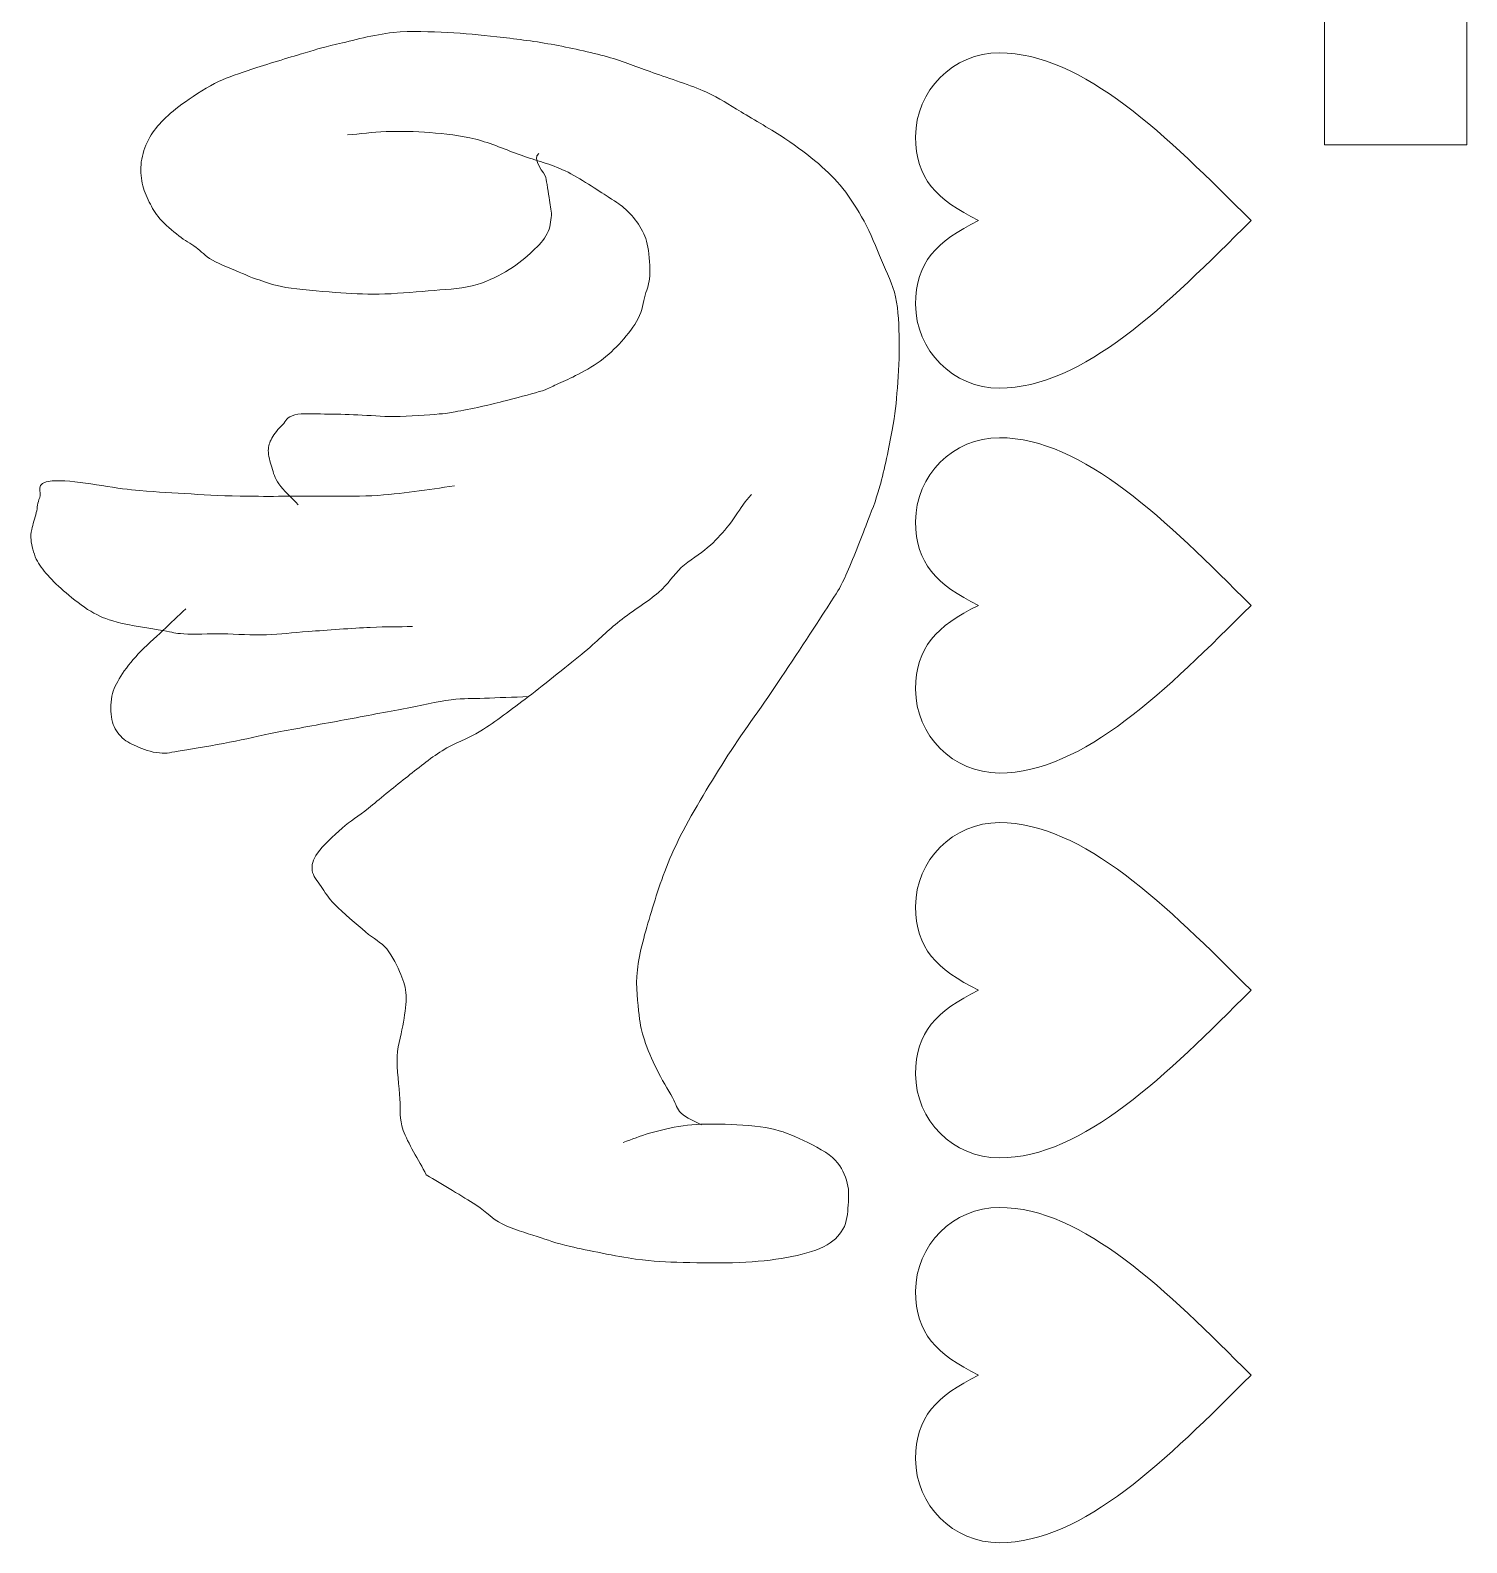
# Model space of a CAD drawing. Header units: millimetres. Extents: x -284 to 196, y -129 to 171.
# Drawn here: x -4.96 to 22.8, y 95.24 to 124.49 of the extents above; entities that cross this region are included whole.
import ezdxf

# ---------------------------------------------------------------- set-up
doc = ezdxf.new("R2010")
doc.units = ezdxf.units.MM
doc.header["$MEASUREMENT"] = 0
doc.layers.add('Camada 1', color=7, linetype='Continuous')

msp = doc.modelspace()

# ---------------------------------------------------------------- linework, layer by layer
at = {"layer": 'Camada 1', "color": 240, "lineweight": 9}
msp.add_open_spline([(22.796, 122.2727), (22.796, 122.2727), (22.796, 126.9131), (22.796, 126.9131), (22.796, 126.9131), (22.796, 126.9131), (20.046, 126.9131), (20.046, 126.9131), (20.046, 126.9131), (20.046, 126.9131), (20.046, 122.2727), (20.046, 122.2727), (20.046, 122.2727), (20.046, 122.2727), (22.796, 122.2727), (22.796, 122.2727), (22.796, 122.2727), (22.796, 122.2727), (22.796, 122.2727), (22.796, 122.2727)], degree=3, knots=[0, 0, 0, 0, 0.1666667, 0.1666667, 0.1666667, 0.1666667, 0.3333333, 0.3333333, 0.3333333, 0.3333333, 0.5, 0.5, 0.5, 0.5, 0.6666667, 0.6666667, 0.6666667, 0.6666667, 1, 1, 1, 1], dxfattribs=at)
at = {"layer": 'Camada 1', "color": 250, "lineweight": 9}
for points, knots in [([(4.866, 122.1037), (4.7063, 122.0021), (4.9906, 121.709), (5.0019, 121.6365), (5.0019, 121.6365), (5.0132, 121.564), (5.0528, 121.3304), (5.0698, 121.2015), (5.0698, 121.2015), (5.0868, 121.0727), (5.1151, 120.9791), (5.1038, 120.8632), (5.1038, 120.8632), (5.0924, 120.7473), (5.0704, 120.6254), (5.0019, 120.5089), (5.0019, 120.5089), (4.9333, 120.3925), (4.8268, 120.2866), (4.6962, 120.1709), (4.6962, 120.1709), (4.5657, 120.0552), (4.4093, 119.9224), (4.2208, 119.8168), (4.2208, 119.8168), (4.0323, 119.7114), (3.8323, 119.607), (3.5755, 119.5435), (3.5755, 119.5435), (3.3187, 119.48), (3.0268, 119.4741), (2.7265, 119.4475), (2.7265, 119.4475), (2.4262, 119.4209), (2.0774, 119.3889), (1.7756, 119.3838), (1.7756, 119.3838), (1.4738, 119.3786), (1.2273, 119.3949), (0.9267, 119.4166), (0.9267, 119.4166), (0.6261, 119.4383), (0.2233, 119.4735), (-0.0242, 119.514), (-0.0242, 119.514), (-0.2718, 119.5545), (-0.4009, 119.6119), (-0.5416, 119.6568), (-0.5416, 119.6568), (-0.6823, 119.7016), (-0.7151, 119.7181), (-0.8658, 119.7822), (-0.8658, 119.7822), (-1.0164, 119.8463), (-1.2951, 119.9561), (-1.4456, 120.0411), (-1.4456, 120.0411), (-1.5961, 120.126), (-1.6531, 120.2094), (-1.7611, 120.2876), (-1.7611, 120.2876), (-1.8692, 120.3657), (-1.9772, 120.4174), (-2.0938, 120.5099), (-2.0938, 120.5099), (-2.2104, 120.6024), (-2.3642, 120.7317), (-2.4598, 120.8413), (-2.4598, 120.8413), (-2.5553, 120.9509), (-2.6075, 121.0499), (-2.6644, 121.1644), (-2.6644, 121.1644), (-2.7214, 121.279), (-2.7753, 121.3983), (-2.8009, 121.528), (-2.8009, 121.528), (-2.8264, 121.6575), (-2.8379, 121.7994), (-2.8179, 121.9398), (-2.8179, 121.9398), (-2.798, 122.0803), (-2.7471, 122.238), (-2.6815, 122.3677), (-2.6815, 122.3677), (-2.6159, 122.4974), (-2.534, 122.6001), (-2.4257, 122.7148), (-2.4257, 122.7148), (-2.3173, 122.8295), (-2.2043, 122.9297), (-2.0334, 123.0536), (-2.0334, 123.0536), (-1.8625, 123.1776), (-1.6171, 123.3473), (-1.4024, 123.457), (-1.4024, 123.457), (-1.1875, 123.5666), (-1.0302, 123.6127), (-0.7541, 123.7067), (-0.7541, 123.7067), (-0.4781, 123.8008), (-0.0322, 123.9364), (0.2521, 124.021), (0.2521, 124.021), (0.5364, 124.1056), (0.6517, 124.144), (0.9514, 124.2142), (0.9514, 124.2142), (1.2511, 124.2844), (1.6816, 124.403), (2.0474, 124.4415), (2.0474, 124.4415), (2.4131, 124.4801), (2.765, 124.4545), (3.1001, 124.4407), (3.1001, 124.4407), (3.4352, 124.427), (3.7166, 124.3974), (4.051, 124.3595), (4.051, 124.3595), (4.3853, 124.3216), (4.7462, 124.2786), (5.1038, 124.2137), (5.1038, 124.2137), (5.4613, 124.1489), (5.8607, 124.0632), (6.1905, 123.9713), (6.1905, 123.9713), (6.5203, 123.8794), (6.7565, 123.7776), (7.0734, 123.6646), (7.0734, 123.6646), (7.3904, 123.5516), (7.8075, 123.4205), (8.0922, 123.2933), (8.0922, 123.2933), (8.3769, 123.1661), (8.5168, 123.0567), (8.7714, 122.9062), (8.7714, 122.9062), (9.0261, 122.7557), (9.3712, 122.5569), (9.6204, 122.3901), (9.6204, 122.3901), (9.8697, 122.2233), (10.0786, 122.0679), (10.2656, 121.9064), (10.2656, 121.9064), (10.4528, 121.7449), (10.5936, 121.6086), (10.7411, 121.4228), (10.7411, 121.4228), (10.8886, 121.237), (11.024, 121.0254), (11.1486, 120.7942), (11.1486, 120.7942), (11.2732, 120.5631), (11.3863, 120.2813), (11.4882, 120.0369), (11.4882, 120.0369), (11.5901, 119.7925), (11.7032, 119.589), (11.7599, 119.3279), (11.7599, 119.3279), (11.8166, 119.0668), (11.8222, 118.7669), (11.8278, 118.4741), (11.8278, 118.4741), (11.8335, 118.1814), (11.8165, 117.8594), (11.7939, 117.5721), (11.7939, 117.5721), (11.7712, 117.2848), (11.7486, 117.0675), (11.692, 116.7507), (11.692, 116.7507), (11.6354, 116.4339), (11.5392, 115.9804), (11.4542, 115.6716), (11.4542, 115.6716), (11.3693, 115.3628), (11.2958, 115.1939), (11.1826, 114.8986), (11.1826, 114.8986), (11.0694, 114.6034), (10.8996, 114.1634), (10.775, 113.9002), (10.775, 113.9002), (10.6505, 113.637), (10.6619, 113.6748), (10.4355, 113.3206), (10.4355, 113.3206), (10.209, 112.9663), (9.7563, 112.2821), (9.4167, 111.7749), (9.4167, 111.7749), (9.077, 111.2678), (8.7148, 110.7849), (8.3978, 110.2777), (8.3978, 110.2777), (8.0809, 109.7704), (7.7415, 109.2047), (7.5149, 108.7319), (7.5149, 108.7319), (7.2883, 108.2591), (7.164, 107.8464), (7.0395, 107.4436), (7.0395, 107.4436), (6.915, 107.0409), (6.8074, 106.6498), (6.7678, 106.3163), (6.7678, 106.3163), (6.7282, 105.9827), (6.7791, 105.6721), (6.8018, 105.4464), (6.8018, 105.4464), (6.8244, 105.2207), (6.847, 105.1378), (6.9036, 104.9631), (6.9036, 104.9631), (6.9602, 104.7883), (7.0508, 104.5845), (7.1413, 104.3991), (7.1413, 104.3991), (7.2319, 104.2138), (7.3678, 103.9935), (7.447, 103.8512), (7.447, 103.8512), (7.5262, 103.7089), (7.5212, 103.6358), (7.6168, 103.545), (7.6168, 103.545), (7.7123, 103.4543), (7.8771, 103.3945), (8.0073, 103.3192)], [0, 0, 0, 0, 0.0166667, 0.0166667, 0.0166667, 0.0166667, 0.0333333, 0.0333333, 0.0333333, 0.0333333, 0.05, 0.05, 0.05, 0.05, 0.0666667, 0.0666667, 0.0666667, 0.0666667, 0.0833333, 0.0833333, 0.0833333, 0.0833333, 0.1, 0.1, 0.1, 0.1, 0.1166667, 0.1166667, 0.1166667, 0.1166667, 0.1333333, 0.1333333, 0.1333333, 0.1333333, 0.15, 0.15, 0.15, 0.15, 0.1666667, 0.1666667, 0.1666667, 0.1666667, 0.1833333, 0.1833333, 0.1833333, 0.1833333, 0.2, 0.2, 0.2, 0.2, 0.2166667, 0.2166667, 0.2166667, 0.2166667, 0.2333333, 0.2333333, 0.2333333, 0.2333333, 0.25, 0.25, 0.25, 0.25, 0.2666667, 0.2666667, 0.2666667, 0.2666667, 0.2833333, 0.2833333, 0.2833333, 0.2833333, 0.3, 0.3, 0.3, 0.3, 0.3166667, 0.3166667, 0.3166667, 0.3166667, 0.3333333, 0.3333333, 0.3333333, 0.3333333, 0.35, 0.35, 0.35, 0.35, 0.3666667, 0.3666667, 0.3666667, 0.3666667, 0.3833333, 0.3833333, 0.3833333, 0.3833333, 0.4, 0.4, 0.4, 0.4, 0.4166667, 0.4166667, 0.4166667, 0.4166667, 0.4333333, 0.4333333, 0.4333333, 0.4333333, 0.45, 0.45, 0.45, 0.45, 0.4666667, 0.4666667, 0.4666667, 0.4666667, 0.4833333, 0.4833333, 0.4833333, 0.4833333, 0.5, 0.5, 0.5, 0.5, 0.5166667, 0.5166667, 0.5166667, 0.5166667, 0.5333333, 0.5333333, 0.5333333, 0.5333333, 0.55, 0.55, 0.55, 0.55, 0.5666667, 0.5666667, 0.5666667, 0.5666667, 0.5833333, 0.5833333, 0.5833333, 0.5833333, 0.6, 0.6, 0.6, 0.6, 0.6166667, 0.6166667, 0.6166667, 0.6166667, 0.6333333, 0.6333333, 0.6333333, 0.6333333, 0.65, 0.65, 0.65, 0.65, 0.6666667, 0.6666667, 0.6666667, 0.6666667, 0.6833333, 0.6833333, 0.6833333, 0.6833333, 0.7, 0.7, 0.7, 0.7, 0.7166667, 0.7166667, 0.7166667, 0.7166667, 0.7333333, 0.7333333, 0.7333333, 0.7333333, 0.75, 0.75, 0.75, 0.75, 0.7666667, 0.7666667, 0.7666667, 0.7666667, 0.7833333, 0.7833333, 0.7833333, 0.7833333, 0.8, 0.8, 0.8, 0.8, 0.8166667, 0.8166667, 0.8166667, 0.8166667, 0.8333333, 0.8333333, 0.8333333, 0.8333333, 0.85, 0.85, 0.85, 0.85, 0.8666667, 0.8666667, 0.8666667, 0.8666667, 0.8833333, 0.8833333, 0.8833333, 0.8833333, 0.9, 0.9, 0.9, 0.9, 0.9166667, 0.9166667, 0.9166667, 0.9166667, 0.9333333, 0.9333333, 0.9333333, 0.9333333, 0.95, 0.95, 0.95, 0.95, 0.9666667, 0.9666667, 0.9666667, 0.9666667, 1, 1, 1, 1]), ([(0.2135, 115.3096), (0.0889, 115.4439), (-0.0747, 115.591), (-0.1601, 115.7126), (-0.1601, 115.7126), (-0.2454, 115.8341), (-0.2619, 115.9273), (-0.2959, 116.0348), (-0.2959, 116.0348), (-0.3298, 116.1423), (-0.3638, 116.2625), (-0.3638, 116.357), (-0.3638, 116.357), (-0.3638, 116.4516), (-0.3414, 116.5149), (-0.2959, 116.5986), (-0.2959, 116.5986), (-0.2504, 116.6823), (-0.166, 116.7808), (-0.0922, 116.8562), (-0.0922, 116.8562), (-0.0184, 116.9316), (-0.0082, 117.0099), (0.1456, 117.0493), (0.1456, 117.0493), (0.2994, 117.0887), (0.5188, 117.0651), (0.7229, 117.065), (0.7229, 117.065), (0.927, 117.0648), (1.1417, 117.0566), (1.3682, 117.0484), (1.3682, 117.0484), (1.5945, 117.0402), (1.8181, 117.0127), (2.0813, 117.0156), (2.0813, 117.0156), (2.3445, 117.0186), (2.7348, 117.0489), (2.9379, 117.066), (2.9379, 117.066), (3.1409, 117.0832), (3.1495, 117.0921), (3.2961, 117.1182), (3.2961, 117.1182), (3.4426, 117.1444), (3.647, 117.1846), (3.8163, 117.2228), (3.8163, 117.2228), (3.9856, 117.2611), (4.1248, 117.2986), (4.3109, 117.3476), (4.3109, 117.3476), (4.4971, 117.3966), (4.7835, 117.4681), (4.9335, 117.5167), (4.9335, 117.5167), (5.0836, 117.5653), (5.0998, 117.5893), (5.2064, 117.6377), (5.2064, 117.6377), (5.3131, 117.6861), (5.4327, 117.7316), (5.5736, 117.807), (5.5736, 117.807), (5.7146, 117.8823), (5.9026, 117.9785), (6.0512, 118.0892), (6.0512, 118.0892), (6.1998, 118.2), (6.338, 118.331), (6.4605, 118.4685), (6.4605, 118.4685), (6.583, 118.606), (6.7076, 118.7624), (6.7846, 118.9124), (6.7846, 118.9124), (6.8617, 119.0624), (6.8842, 119.2273), (6.9211, 119.3645), (6.9211, 119.3645), (6.958, 119.5018), (6.9978, 119.5808), (7.0063, 119.7359), (7.0063, 119.7359), (7.0148, 119.891), (7.0036, 120.1339), (6.9722, 120.2931), (6.9722, 120.2931), (6.9409, 120.4524), (6.8901, 120.5672), (6.8187, 120.689), (6.8187, 120.689), (6.7473, 120.8107), (6.6487, 120.9241), (6.5458, 121.0202), (6.5458, 121.0202), (6.4429, 121.1164), (6.3999, 121.1385), (6.2047, 121.2628), (6.2047, 121.2628), (6.0095, 121.387), (5.6585, 121.6297), (5.3754, 121.7651), (5.3754, 121.7651), (5.0923, 121.9004), (4.809, 121.9657), (4.5203, 122.0679), (4.5203, 122.0679), (4.2317, 122.1701), (3.941, 122.3041), (3.6434, 122.3785), (3.6434, 122.3785), (3.3459, 122.4529), (3.0515, 122.4835), (2.7605, 122.508), (2.7605, 122.508), (2.4695, 122.5326), (2.179, 122.5327), (1.9115, 122.5248), (1.9115, 122.5248), (1.644, 122.5169), (1.4134, 122.4822), (1.1644, 122.4609)], [0, 0, 0, 0, 0.03125, 0.03125, 0.03125, 0.03125, 0.0625, 0.0625, 0.0625, 0.0625, 0.09375, 0.09375, 0.09375, 0.09375, 0.125, 0.125, 0.125, 0.125, 0.15625, 0.15625, 0.15625, 0.15625, 0.1875, 0.1875, 0.1875, 0.1875, 0.21875, 0.21875, 0.21875, 0.21875, 0.25, 0.25, 0.25, 0.25, 0.28125, 0.28125, 0.28125, 0.28125, 0.3125, 0.3125, 0.3125, 0.3125, 0.34375, 0.34375, 0.34375, 0.34375, 0.375, 0.375, 0.375, 0.375, 0.40625, 0.40625, 0.40625, 0.40625, 0.4375, 0.4375, 0.4375, 0.4375, 0.46875, 0.46875, 0.46875, 0.46875, 0.5, 0.5, 0.5, 0.5, 0.53125, 0.53125, 0.53125, 0.53125, 0.5625, 0.5625, 0.5625, 0.5625, 0.59375, 0.59375, 0.59375, 0.59375, 0.625, 0.625, 0.625, 0.625, 0.65625, 0.65625, 0.65625, 0.65625, 0.6875, 0.6875, 0.6875, 0.6875, 0.71875, 0.71875, 0.71875, 0.71875, 0.75, 0.75, 0.75, 0.75, 0.78125, 0.78125, 0.78125, 0.78125, 0.8125, 0.8125, 0.8125, 0.8125, 0.84375, 0.84375, 0.84375, 0.84375, 0.875, 0.875, 0.875, 0.875, 0.90625, 0.90625, 0.90625, 0.90625, 0.9375, 0.9375, 0.9375, 0.9375, 1, 1, 1, 1]), ([(2.4209, 112.9561), (2.1492, 112.951), (1.9402, 112.9565), (1.6059, 112.9406), (1.6059, 112.9406), (1.2715, 112.9248), (0.7512, 112.8849), (0.4173, 112.861), (0.4173, 112.861), (0.0833, 112.8371), (-0.119, 112.805), (-0.3978, 112.7972), (-0.3978, 112.7972), (-0.6766, 112.7893), (-0.9807, 112.811), (-1.2468, 112.8139), (-1.2468, 112.8139), (-1.5128, 112.8168), (-1.7991, 112.8035), (-1.9939, 112.8145), (-1.9939, 112.8145), (-2.1887, 112.8254), (-2.1863, 112.8415), (-2.4015, 112.8792), (-2.4015, 112.8792), (-2.6165, 112.917), (-3.049, 112.9781), (-3.2844, 113.0409), (-3.2844, 113.0409), (-3.5198, 113.1038), (-3.628, 113.1557), (-3.7938, 113.2507), (-3.7938, 113.2507), (-3.9595, 113.3458), (-4.1304, 113.4894), (-4.2692, 113.6055), (-4.2692, 113.6055), (-4.408, 113.7216), (-4.5293, 113.837), (-4.6259, 113.9465), (-4.6259, 113.9465), (-4.7225, 114.0561), (-4.7935, 114.148), (-4.8477, 114.2616), (-4.8477, 114.2616), (-4.9018, 114.3752), (-4.9357, 114.5292), (-4.9499, 114.6251), (-4.9499, 114.6251), (-4.9642, 114.721), (-4.9501, 114.7462), (-4.9329, 114.8351), (-4.9329, 114.8351), (-4.9159, 114.9239), (-4.8732, 115.0558), (-4.8477, 115.158), (-4.8477, 115.158), (-4.8221, 115.2602), (-4.8309, 115.3458), (-4.7794, 115.4487), (-4.7794, 115.4487), (-4.728, 115.5516), (-4.9173, 115.7392), (-4.5406, 115.7715), (-4.5406, 115.7715), (-4.1639, 115.8037), (-3.4322, 115.6415), (-3.0055, 115.6007), (-3.0055, 115.6007), (-2.5789, 115.56), (-2.3319, 115.5477), (-1.9822, 115.5273), (-1.9822, 115.5273), (-1.6325, 115.5069), (-1.3345, 115.4864), (-0.9077, 115.478), (-0.9077, 115.478), (-0.4809, 115.4696), (0.1516, 115.4756), (0.5762, 115.4769), (0.5762, 115.4769), (1.0008, 115.4782), (1.3255, 115.4709), (1.6398, 115.4857), (1.6398, 115.4857), (1.9541, 115.5005), (2.1886, 115.5336), (2.4548, 115.5656), (2.4548, 115.5656), (2.7211, 115.5976), (2.9756, 115.6404), (3.236, 115.6778)], [0, 0, 0, 0, 0.0416667, 0.0416667, 0.0416667, 0.0416667, 0.0833333, 0.0833333, 0.0833333, 0.0833333, 0.125, 0.125, 0.125, 0.125, 0.1666667, 0.1666667, 0.1666667, 0.1666667, 0.2083333, 0.2083333, 0.2083333, 0.2083333, 0.25, 0.25, 0.25, 0.25, 0.2916667, 0.2916667, 0.2916667, 0.2916667, 0.3333333, 0.3333333, 0.3333333, 0.3333333, 0.375, 0.375, 0.375, 0.375, 0.4166667, 0.4166667, 0.4166667, 0.4166667, 0.4583333, 0.4583333, 0.4583333, 0.4583333, 0.5, 0.5, 0.5, 0.5, 0.5416667, 0.5416667, 0.5416667, 0.5416667, 0.5833333, 0.5833333, 0.5833333, 0.5833333, 0.625, 0.625, 0.625, 0.625, 0.6666667, 0.6666667, 0.6666667, 0.6666667, 0.7083333, 0.7083333, 0.7083333, 0.7083333, 0.75, 0.75, 0.75, 0.75, 0.7916667, 0.7916667, 0.7916667, 0.7916667, 0.8333333, 0.8333333, 0.8333333, 0.8333333, 0.875, 0.875, 0.875, 0.875, 0.9166667, 0.9166667, 0.9166667, 0.9166667, 1, 1, 1, 1]), ([(2.6882, 102.3562), (2.5408, 102.6413), (2.3294, 102.9694), (2.2443, 103.2149), (2.2443, 103.2149), (2.1592, 103.4603), (2.1987, 103.5843), (2.1795, 103.8229), (2.1795, 103.8229), (2.1602, 104.0615), (2.117, 104.3986), (2.1283, 104.6466), (2.1283, 104.6466), (2.1396, 104.8946), (2.2193, 105.1122), (2.2477, 105.3087), (2.2477, 105.3087), (2.276, 105.5052), (2.3074, 105.6715), (2.2989, 105.8255), (2.2989, 105.8255), (2.2904, 105.9795), (2.2592, 106.0796), (2.1965, 106.2294), (2.1965, 106.2294), (2.1339, 106.3791), (2.0383, 106.5836), (1.9236, 106.7222), (1.9236, 106.7222), (1.8089, 106.8608), (1.6805, 106.9111), (1.5143, 107.0536), (1.5143, 107.0536), (1.3481, 107.1961), (1.0702, 107.4305), (0.9267, 107.5771), (0.9267, 107.5771), (0.7831, 107.7238), (0.7286, 107.8215), (0.6549, 107.9317), (0.6549, 107.9317), (0.5814, 108.0419), (0.4967, 108.1283), (0.4852, 108.2379), (0.4852, 108.2379), (0.4736, 108.3474), (0.4899, 108.4378), (0.587, 108.5761), (0.587, 108.5761), (0.6842, 108.7143), (0.8981, 108.9139), (1.0625, 109.059), (1.0625, 109.059), (1.2269, 109.204), (1.3682, 109.2842), (1.5719, 109.4452), (1.5719, 109.4452), (1.7756, 109.6061), (2.0474, 109.8395), (2.285, 110.0245), (2.285, 110.0245), (2.5228, 110.2096), (2.7539, 110.4021), (2.9982, 110.5556), (2.9982, 110.5556), (3.2425, 110.709), (3.4672, 110.7668), (3.7454, 110.9416), (3.7454, 110.9416), (4.0235, 111.1164), (4.3284, 111.3465), (4.6623, 111.6013), (4.6623, 111.6013), (4.9962, 111.8562), (5.4546, 112.2263), (5.749, 112.4704), (5.749, 112.4704), (6.0433, 112.7145), (6.1903, 112.8753), (6.4282, 113.0658), (6.4282, 113.0658), (6.666, 113.2564), (6.9766, 113.4407), (7.1753, 113.613), (7.1753, 113.613), (7.374, 113.7852), (7.4579, 113.9507), (7.6168, 114.0959), (7.6168, 114.0959), (7.7757, 114.2411), (7.9788, 114.3531), (8.1262, 114.4821), (8.1262, 114.4821), (8.2736, 114.6111), (8.3864, 114.7314), (8.4998, 114.8684), (8.4998, 114.8684), (8.613, 115.0054), (8.7262, 115.1958), (8.8054, 115.3031), (8.8054, 115.3031), (8.8846, 115.4104), (8.9186, 115.4426), (8.9752, 115.5124)], [0, 0, 0, 0, 0.037037, 0.037037, 0.037037, 0.037037, 0.0740741, 0.0740741, 0.0740741, 0.0740741, 0.1111111, 0.1111111, 0.1111111, 0.1111111, 0.1481481, 0.1481481, 0.1481481, 0.1481481, 0.1851852, 0.1851852, 0.1851852, 0.1851852, 0.2222222, 0.2222222, 0.2222222, 0.2222222, 0.2592593, 0.2592593, 0.2592593, 0.2592593, 0.2962963, 0.2962963, 0.2962963, 0.2962963, 0.3333333, 0.3333333, 0.3333333, 0.3333333, 0.3703704, 0.3703704, 0.3703704, 0.3703704, 0.4074074, 0.4074074, 0.4074074, 0.4074074, 0.4444444, 0.4444444, 0.4444444, 0.4444444, 0.4814815, 0.4814815, 0.4814815, 0.4814815, 0.5185185, 0.5185185, 0.5185185, 0.5185185, 0.5555556, 0.5555556, 0.5555556, 0.5555556, 0.5925926, 0.5925926, 0.5925926, 0.5925926, 0.6296296, 0.6296296, 0.6296296, 0.6296296, 0.6666667, 0.6666667, 0.6666667, 0.6666667, 0.7037037, 0.7037037, 0.7037037, 0.7037037, 0.7407407, 0.7407407, 0.7407407, 0.7407407, 0.7777778, 0.7777778, 0.7777778, 0.7777778, 0.8148148, 0.8148148, 0.8148148, 0.8148148, 0.8518519, 0.8518519, 0.8518519, 0.8518519, 0.8888889, 0.8888889, 0.8888889, 0.8888889, 0.9259259, 0.9259259, 0.9259259, 0.9259259, 1, 1, 1, 1]), ([(-1.96, 113.2977), (-2.1071, 113.1582), (-2.2486, 113.0241), (-2.4015, 112.8792), (-2.4015, 112.8792), (-2.5543, 112.7344), (-2.7409, 112.5763), (-2.8768, 112.4285), (-2.8768, 112.4285), (-3.0128, 112.2808), (-3.1314, 112.1311), (-3.2165, 111.9939), (-3.2165, 111.9939), (-3.3016, 111.8567), (-3.3579, 111.7477), (-3.3862, 111.6074), (-3.3862, 111.6074), (-3.4147, 111.4671), (-3.4148, 111.2862), (-3.3862, 111.1564), (-3.3862, 111.1564), (-3.3578, 111.0266), (-3.2973, 110.9217), (-3.2165, 110.8341), (-3.2165, 110.8341), (-3.1357, 110.7464), (-3.0376, 110.6953), (-2.9109, 110.6406), (-2.9109, 110.6406), (-2.784, 110.5858), (-2.6283, 110.5259), (-2.4694, 110.5114), (-2.4694, 110.5114), (-2.3104, 110.4968), (-2.2545, 110.5246), (-2.0279, 110.5594), (-2.0279, 110.5594), (-1.8012, 110.5941), (-1.4167, 110.6609), (-1.111, 110.7197), (-1.111, 110.7197), (-0.8052, 110.7786), (-0.5506, 110.8428), (-0.194, 110.9123), (-0.194, 110.9123), (0.1626, 110.9819), (0.6266, 111.0621), (1.0285, 111.1369), (1.0285, 111.1369), (1.4304, 111.2118), (1.8605, 111.2947), (2.2171, 111.3616), (2.2171, 111.3616), (2.5737, 111.4284), (2.8998, 111.5031), (3.168, 111.538), (3.168, 111.538), (3.4363, 111.573), (3.5642, 111.5592), (3.8133, 111.5698), (3.8133, 111.5698), (4.0623, 111.5803), (4.3793, 111.5908), (4.6623, 111.6013)], [0, 0, 0, 0, 0.0588235, 0.0588235, 0.0588235, 0.0588235, 0.1176471, 0.1176471, 0.1176471, 0.1176471, 0.1764706, 0.1764706, 0.1764706, 0.1764706, 0.2352941, 0.2352941, 0.2352941, 0.2352941, 0.2941176, 0.2941176, 0.2941176, 0.2941176, 0.3529412, 0.3529412, 0.3529412, 0.3529412, 0.4117647, 0.4117647, 0.4117647, 0.4117647, 0.4705882, 0.4705882, 0.4705882, 0.4705882, 0.5294118, 0.5294118, 0.5294118, 0.5294118, 0.5882353, 0.5882353, 0.5882353, 0.5882353, 0.6470588, 0.6470588, 0.6470588, 0.6470588, 0.7058824, 0.7058824, 0.7058824, 0.7058824, 0.7647059, 0.7647059, 0.7647059, 0.7647059, 0.8235294, 0.8235294, 0.8235294, 0.8235294, 0.8823529, 0.8823529, 0.8823529, 0.8823529, 1, 1, 1, 1]), ([(6.4961, 102.9821), (6.6659, 103.041), (6.8123, 103.1051), (7.0055, 103.1589), (7.0055, 103.1589), (7.1987, 103.2127), (7.4209, 103.2736), (7.6507, 103.3034), (7.6507, 103.3034), (7.8806, 103.3332), (8.0959, 103.3406), (8.3639, 103.335), (8.3639, 103.335), (8.632, 103.3295), (8.9857, 103.317), (9.2469, 103.2699), (9.2469, 103.2699), (9.508, 103.223), (9.675, 103.1578), (9.8921, 103.0601), (9.8921, 103.0601), (10.1092, 102.9623), (10.3814, 102.8262), (10.5374, 102.6891), (10.5374, 102.6891), (10.6933, 102.552), (10.7577, 102.4083), (10.809, 102.254), (10.809, 102.254), (10.8604, 102.0996), (10.8543, 101.9294), (10.843, 101.7707), (10.843, 101.7707), (10.8316, 101.6119), (10.8217, 101.4402), (10.7411, 101.3036), (10.7411, 101.3036), (10.6604, 101.1671), (10.5552, 101.0601), (10.3676, 100.9656), (10.3676, 100.9656), (10.1798, 100.8712), (9.9299, 100.8083), (9.6544, 100.7568), (9.6544, 100.7568), (9.3788, 100.7052), (9.0733, 100.6767), (8.7375, 100.6608), (8.7375, 100.6608), (8.4016, 100.6448), (7.9855, 100.6506), (7.6507, 100.6616), (7.6507, 100.6616), (7.316, 100.6726), (7.0985, 100.6751), (6.7339, 100.7268), (6.7339, 100.7268), (6.3691, 100.7784), (5.7954, 100.8964), (5.4773, 100.9693), (5.4773, 100.9693), (5.1592, 101.0423), (5.0529, 101.0904), (4.832, 101.1631), (4.832, 101.1631), (4.6112, 101.2358), (4.354, 101.3015), (4.1528, 101.4052), (4.1528, 101.4052), (3.9517, 101.5089), (3.8877, 101.6175), (3.6434, 101.7761), (3.6434, 101.7761), (3.3992, 101.9347), (3.0067, 102.1629), (2.6882, 102.3562)], [0, 0, 0, 0, 0.05, 0.05, 0.05, 0.05, 0.1, 0.1, 0.1, 0.1, 0.15, 0.15, 0.15, 0.15, 0.2, 0.2, 0.2, 0.2, 0.25, 0.25, 0.25, 0.25, 0.3, 0.3, 0.3, 0.3, 0.35, 0.35, 0.35, 0.35, 0.4, 0.4, 0.4, 0.4, 0.45, 0.45, 0.45, 0.45, 0.5, 0.5, 0.5, 0.5, 0.55, 0.55, 0.55, 0.55, 0.6, 0.6, 0.6, 0.6, 0.65, 0.65, 0.65, 0.65, 0.7, 0.7, 0.7, 0.7, 0.75, 0.75, 0.75, 0.75, 0.8, 0.8, 0.8, 0.8, 0.85, 0.85, 0.85, 0.85, 0.9, 0.9, 0.9, 0.9, 1, 1, 1, 1])]:
    msp.add_open_spline(points, degree=3, knots=knots, dxfattribs=at)
at = {"layer": 'Camada 1', "color": 2, "lineweight": 9}
for points in [[(13.3602, 120.8068), (12.5499, 121.2119), (12.1448, 121.617), (12.1448, 122.4275), (12.1448, 122.4275), (12.1448, 123.322), (12.8708, 124.048), (13.7653, 124.048), (13.7653, 124.048), (15.3859, 124.048), (17.0066, 122.4275), (18.6271, 120.8068), (18.6271, 120.8068), (17.0066, 119.1862), (15.3859, 117.5657), (13.7653, 117.5657), (13.7653, 117.5657), (12.8708, 117.5657), (12.1448, 118.2917), (12.1448, 119.1862), (12.1448, 119.1862), (12.1448, 119.9966), (12.5499, 120.4017), (13.3602, 120.8068)], [(13.3602, 113.3654), (12.5499, 113.7705), (12.1448, 114.1756), (12.1448, 114.9861), (12.1448, 114.9861), (12.1448, 115.8806), (12.8708, 116.6066), (13.7653, 116.6066), (13.7653, 116.6066), (15.3859, 116.6066), (17.0066, 114.9861), (18.6271, 113.3654), (18.6271, 113.3654), (17.0066, 111.7448), (15.3859, 110.1243), (13.7653, 110.1243), (13.7653, 110.1243), (12.8708, 110.1243), (12.1448, 110.8503), (12.1448, 111.7448), (12.1448, 111.7448), (12.1448, 112.5552), (12.5499, 112.9603), (13.3602, 113.3654)], [(13.3602, 105.924), (12.5499, 106.3291), (12.1448, 106.7342), (12.1448, 107.5447), (12.1448, 107.5447), (12.1448, 108.4392), (12.8708, 109.1652), (13.7653, 109.1652), (13.7653, 109.1652), (15.3859, 109.1652), (17.0066, 107.5447), (18.6271, 105.924), (18.6271, 105.924), (17.0066, 104.3034), (15.3859, 102.6829), (13.7653, 102.6829), (13.7653, 102.6829), (12.8708, 102.6829), (12.1448, 103.4089), (12.1448, 104.3034), (12.1448, 104.3034), (12.1448, 105.1138), (12.5499, 105.5189), (13.3602, 105.924)], [(13.3602, 98.4826), (12.5499, 98.8877), (12.1448, 99.2928), (12.1448, 100.1033), (12.1448, 100.1033), (12.1448, 100.9978), (12.8708, 101.7238), (13.7653, 101.7238), (13.7653, 101.7238), (15.3859, 101.7238), (17.0066, 100.1033), (18.6271, 98.4826), (18.6271, 98.4826), (17.0066, 96.862), (15.3859, 95.2415), (13.7653, 95.2415), (13.7653, 95.2415), (12.8708, 95.2415), (12.1448, 95.9675), (12.1448, 96.862), (12.1448, 96.862), (12.1448, 97.6724), (12.5499, 98.0775), (13.3602, 98.4826)]]:
    msp.add_open_spline(points, degree=3, knots=[0, 0, 0, 0, 0.1428571, 0.1428571, 0.1428571, 0.1428571, 0.2857143, 0.2857143, 0.2857143, 0.2857143, 0.4285714, 0.4285714, 0.4285714, 0.4285714, 0.5714286, 0.5714286, 0.5714286, 0.5714286, 0.7142857, 0.7142857, 0.7142857, 0.7142857, 1, 1, 1, 1], dxfattribs=at)

doc.saveas('drawing.dxf')
